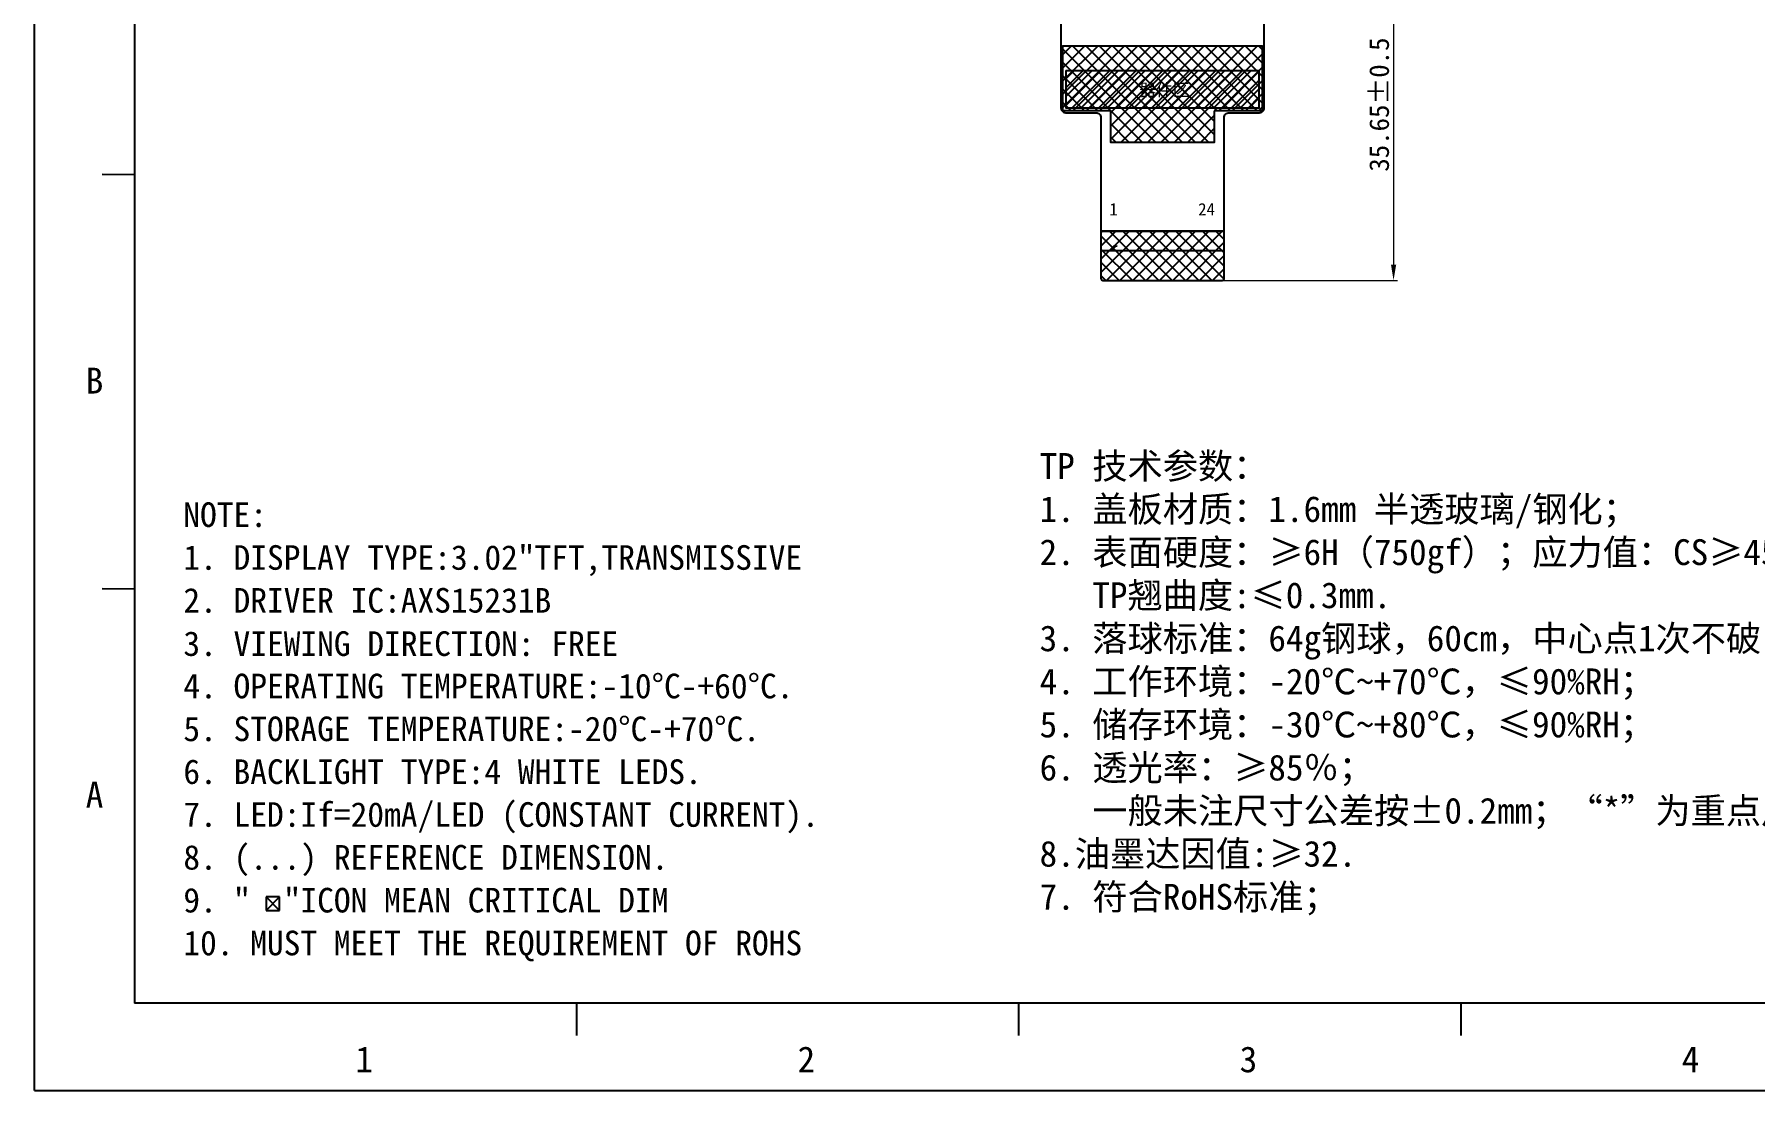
# Model space of a CAD drawing. Header units: millimetres. Extents: x -1946 to -1567, y 579 to 849.
# Drawn here: x -1946.4 to -1771.8, y 578.7 to 685.8 of the extents above; entities that cross this region are included whole.
import ezdxf

# ---------------------------------------------------------------- set-up
doc = ezdxf.new("R2010")
doc.units = ezdxf.units.MM
doc.header["$LTSCALE"] = 16.335
doc.header["$PDMODE"] = 3
doc.header["$PDSIZE"] = 0.3125
doc.layers.get('0').update_dxf_attribs({"linetype": 'CONTINUOUS'})
doc.layers.get('Defpoints').update_dxf_attribs({"linetype": 'CONTINUOUS'})
doc.layers.add('COVER', color=152, linetype='CONTINUOUS')
doc.layers.add('dim', color=8, linetype='CONTINUOUS')
doc.styles.add('C-E02$0$RT', font='ROMANT.SHX', dxfattribs={"bigfont": 'AllInOneBig.shx'})
doc.styles.add('St', font='SimSun.ttf', dxfattribs={"height": 2})
doc.styles.add('宝明', font='simhei.ttf')
doc.dimstyles.new('STANDARD 03$0', dxfattribs={"dimscale": 0, "dimtxt": 1.5, "dimasz": 1.3, "dimexe": 0.8, "dimexo": 0.5, "dimgap": 0.5, "dimtad": 1, "dimzin": 0, "dimdsep": 46, "dimtxsty": 'C-E02$0$RT', "dimcen": 1, "dimclrd": 3, "dimclre": 3, "dimclrt": 3, "dimadec": 0, "dimazin": 0, "dimtfac": 1, "dimtmove": 0, "dimatfit": 3, "dimfxl": 1, "dimtolj": 1, "dimtzin": 0, "dimlwd": -1, "dimarcsym": 0})

# ---------------------------------------------------------------- blocks, each defined once
blk = doc.blocks.new('*D12')
at = {"layer": 'COVER', "color": 3, "linetype": 'Continuous', "lineweight": 9, "transparency": 16777216}
for p, q in [((-1843.85, 696.46), (-1808.09, 696.46)), ((-1808.49, 694.86), (-1808.49, 662.41)), ((-1837.58, 660.81), (-1808.09, 660.81))]:
    blk.add_line(p, q, dxfattribs=at)
at = {"layer": 'COVER', "color": 3, "linetype": 'Continuous', "transparency": 16777216}
for points in [[(-1808.75, 694.86), (-1808.22, 694.86), (-1808.49, 696.46)], [(-1808.75, 662.41), (-1808.22, 662.41), (-1808.49, 660.81)]]:
    blk.add_solid(points, dxfattribs=at)
at = {"layer": 'Defpoints', "color": 0, "linetype": 'Continuous', "transparency": 16777216}
for p in [(-1844.25, 696.46), (-1837.98, 660.81), (-1808.49, 660.81)]:
    blk.add_point(p, dxfattribs=at)
at = {"layer": 'COVER', "color": 3, "linetype": 'Continuous', "lineweight": 0, "transparency": 16777216, "insert": (-1809.94, 678.64), "char_height": 2, "attachment_point": 5, "rotation": 90, "style": '宝明'}
blk.add_mtext('\\A1;35.65%%P0.5', dxfattribs=at)

msp = doc.modelspace()

# ---------------------------------------------------------------- hatches: boundary and pattern name
h = msp.add_hatch()
h.set_pattern_fill('ANSI37', color=2, scale=0.3, style=0)
h.set_pattern_definition([(45, (-1507.0515, -14.4527), (-0.6735192, 0.6735192), []), (135, (-1507.0515, -14.4527), (-0.6735192, -0.6735192), [])])
h.paths.add_polyline_path([(-1826.68, 678.011), (-1826.68, 674.811), (-1837.18, 674.811), (-1837.18, 678.011), (-1842.047, 678.011), (-1842.047, 684.611), (-1821.813, 684.611), (-1821.813, 678.011)])
h = msp.add_hatch()
h.set_pattern_fill('ANSI31', color=256, scale=0.2, style=0)
h.set_pattern_definition([(45, (-726.7015, -1.55), (-0.4490128, 0.4490128), [])])
h.paths.add_polyline_path([(-1841.747, 682.111), (-1841.747, 678.311), (-1822.113, 678.311), (-1822.113, 682.111)])
h.paths.add_polyline_path([(-1834.703, 678.94), (-1828.504, 678.94), (-1828.504, 681.39), (-1834.703, 681.39)], flags=24)
h = msp.add_hatch()
h.set_pattern_fill('ANSI37', color=4, scale=0.3, style=0)
h.set_pattern_definition([(45, (-705.4742, 260.0335), (-0.6735192, 0.6735192), []), (135, (-705.4742, 260.0335), (-0.6735192, -0.6735192), [])])
h.paths.add_polyline_path([(-1838.18, 665.811), (-1838.18, 663.811), (-1825.68, 663.811), (-1825.68, 665.811)])
h.paths.add_polyline_path([(-1825.88, 660.811, 0.4142136), (-1825.68, 661.011), (-1825.68, 663.811), (-1838.18, 663.811), (-1838.18, 661.011, 0.4142136), (-1837.98, 660.811)])

# ---------------------------------------------------------------- linework, layer by layer
at = {"color": 7, "linetype": 'Continuous'}
for p, q in [((-1946.421, 578.654), (-1946.421, 848.909)), ((-1936.274, 839.494), (-1936.274, 587.517)), ((-1936.274, 671.509), (-1939.555, 671.535)), ((-1936.274, 629.513), (-1939.555, 629.539)), ((-1577.339, 587.517), (-1936.274, 587.517)), ((-1891.408, 587.517), (-1891.408, 584.236)), ((-1846.541, 587.517), (-1846.541, 584.236)), ((-1801.674, 587.517), (-1801.674, 584.236)), ((-1946.421, 578.654), (-1567.397, 578.654))]:
    msp.add_line(p, q, dxfattribs=at)
msp.add_line((-1841.747, 682.111), (-1822.113, 682.111))
at = {"color": 1}
msp.add_line((-1838.18, 665.811), (-1825.68, 665.811), dxfattribs=at)
at = {"color": 4}
msp.add_line((-1825.68, 665.811), (-1838.18, 665.811), dxfattribs=at)
at = {"color": 30, "linetype": 'Continuous'}
msp.add_lwpolyline([(-1842.247, 692.811), (-1842.247, 678.311, 0.4142136), (-1841.747, 677.811), (-1838.68, 677.811, -0.4142136), (-1838.18, 677.311), (-1838.18, 661.011, 0.4142136), (-1837.98, 660.811), (-1825.88, 660.811, 0.4142136), (-1825.68, 661.011), (-1825.68, 677.311, -0.4142136), (-1825.18, 677.811), (-1822.113, 677.811, 0.4142136), (-1821.613, 678.311), (-1821.613, 692.811, 0.4142136)], format="xyb", dxfattribs=at)
at = {"color": 2}
msp.add_lwpolyline([(-1826.68, 678.011), (-1826.68, 674.811), (-1837.18, 674.811), (-1837.18, 678.011), (-1842.047, 678.011), (-1842.047, 684.611), (-1821.813, 684.611), (-1821.813, 678.011)], close=True, dxfattribs=at)
msp.add_lwpolyline([(-1841.747, 682.111), (-1841.747, 678.311), (-1822.113, 678.311), (-1822.113, 682.111)])
at = {"const_width": 0.2}
msp.add_lwpolyline([(-1825.68, 663.811), (-1838.18, 663.811)], dxfattribs=at)
at = {"layer": 'COVER', "linetype": 'Continuous'}
msp.add_arc((-1836.53, 663.737), 0.55, 90, 180, dxfattribs=at)
at = {"layer": 'dim', "color": 1, "linetype": 'Continuous'}
for p, q in [((-1922.914, 598.285), (-1921.557, 596.927)), ((-1921.557, 598.285), (-1922.914, 596.927)), ((-1922.914, 598.285), (-1922.914, 596.927)), ((-1921.557, 598.285), (-1922.914, 598.285)), ((-1921.557, 596.927), (-1921.557, 598.285)), ((-1922.914, 596.927), (-1921.557, 596.927))]:
    msp.add_line(p, q, dxfattribs=at)

# ---------------------------------------------------------------- texts
at = {"style": '宝明'}
msp.add_text('器件区', height=1.2474, dxfattribs=at).set_placement((-1834.295, 679.51))
at = {"color": 0, "linetype": 'Continuous', "style": '宝明'}
for s, p in [('1', (-1837.332, 667.397)), ('24', (-1828.318, 667.397))]:
    msp.add_text(s, height=1.25, dxfattribs=at).set_placement(p)
at = {"color": 7, "linetype": 'Continuous', "style": '宝明'}
for s, p in [('B', (-1941.213, 649.338)), ('A', (-1941.213, 607.342)), ('2', (-1868.974, 580.508)), ('3', (-1824.107, 580.508)), ('1', (-1913.841, 580.508)), ('4', (-1779.24, 580.508))]:
    msp.add_text(s, height=2.625, dxfattribs=at).set_placement(p)
at = {"layer": 'dim', "color": 2, "linetype": 'Continuous', "style": '宝明'}
for s, height, p in [('NOTE:', 2.4949, (-1931.304, 635.808)), ('1. DISPLAY TYPE:3.02"TFT,TRANSMISSIVE', 2.49489, (-1931.304, 631.464)), ('2. DRIVER IC:AXS15231B', 2.49489, (-1931.304, 627.121)), ('3. VIEWING DIRECTION: FREE', 2.49489, (-1931.304, 622.729)), ('4. OPERATING TEMPERATURE:-10%%DC-+60%%DC.', 2.49489, (-1931.304, 618.433)), ('5. STORAGE TEMPERATURE:-20%%DC-+70%%DC.', 2.49489, (-1931.304, 614.089)), ('6. BACKLIGHT TYPE:4 WHITE LEDS.', 2.49489, (-1931.304, 609.745)), ('7. LED:If=20mA/LED (CONSTANT CURRENT).', 2.49489, (-1931.304, 605.401)), ('8. (...) REFERENCE DIMENSION.', 2.49489, (-1931.304, 601.058)), ('9. "  "ICON MEAN CRITICAL DIM', 2.49489, (-1931.304, 596.714)), ('10. MUST MEET THE REQUIREMENT OF ROHS', 2.49489, (-1931.304, 592.37))]:
    msp.add_text(s, height=height, dxfattribs=at).set_placement(p)
at = {"layer": 'dim', "color": 4, "insert": (-1844.41, 643.301), "char_height": 2.6208, "width": 131.97301, "attachment_point": 1, "style": 'St'}
msp.add_mtext('TP 技术参数：    \\P1. 盖板材质：1.6mm 半透玻璃/钢化；\\P2. {\\C256;表面硬度：\\C1;≥6H（750gf）\\C256;；应力值：\\C1;CS≥450MPa，DOL≥9um\\P   }TP翘曲度:≤0.3mm.\\P3. 落球标准：64g钢球，60cm，中心点1次不破；\\P4. 工作环境：-20℃~+70℃，≤90%RH；\\P5. 储存环境：-30℃~+80℃，≤90%RH；\\P6. 透光率：≥85％；\\P   一般未注尺寸公差按±0.2mm；“{\\C0;*}”为重点尺寸；\\P8.油墨达因值:≥32.\\P7. 符合RoHS标准；', dxfattribs=at)

# ---------------------------------------------------------------- dimensions: what is measured, and where the dimension line sits
at = {"layer": 'COVER', "linetype": 'Continuous', "lineweight": 0}
dim = msp.add_linear_dim(base=(-1808.487, 660.811), p1=(-1844.247, 696.461), p2=(-1837.98, 660.811), angle=90, text='<>%%P0.5', dimstyle='STANDARD 03$0', override={"dimscale": 1, "dimtxt": 2, "dimasz": 1.6, "dimexe": 0.3998, "dimexo": 0.3998, "dimgap": 0.3998, "dimtxsty": '宝明', "dimcen": 2, "dimfxl": 0.8, "dimlwd": 9, "dimlwe": 9}, dxfattribs=at)
dim.commit()
dim.dimension.update_dxf_attribs({"geometry": '*D12', "text_midpoint": (-1808.487, 678.636), "dimtype": 160})

doc.saveas('drawing.dxf')
